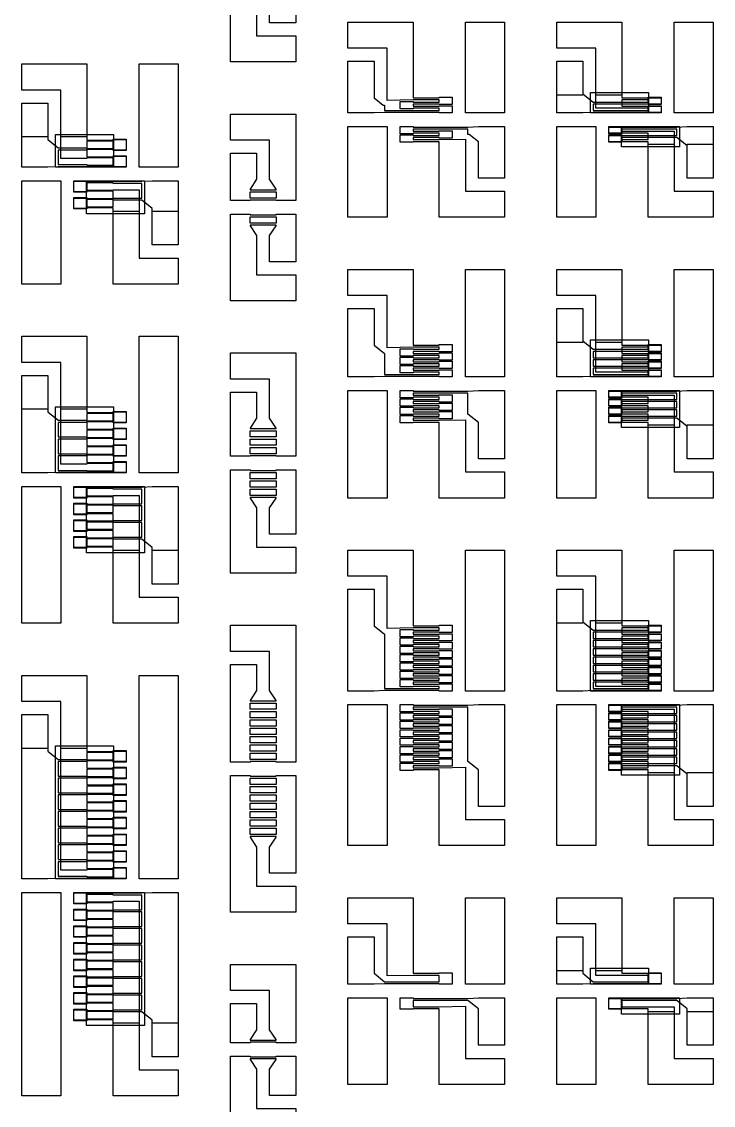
# Model space of a CAD drawing. Extents: x 34075 to 44925, y 3480 to 14722.
# Drawn here: x 42275 to 44925, y 7556 to 11710 of the extents above; entities that cross this region are included whole.
import ezdxf

# ---------------------------------------------------------------- set-up
doc = ezdxf.new("R2010")
doc.units = 0
for name, color, linetype in [('L1D0', 1, 'CONTINUOUS'), ('L2D0', 2, 'CONTINUOUS'), ('L3D0', 3, 'CONTINUOUS')]:
    doc.layers.add(name, color=color, linetype=linetype)

msp = doc.modelspace()

# ---------------------------------------------------------------- linework, layer by layer
at = {"layer": 'L1D0'}
for points in [[(43975, 11360), (43975, 11708), (44125, 11708), (44125, 11360)], [(44677, 11362), (44677, 11376), (44675, 11378), (44475, 11378), (44475, 11608), (44325, 11608), (44325, 11708), (44575, 11708), (44575, 11418), (44725, 11418), (44725, 11394), (44677, 11394), (44677, 11408), (44675, 11410), (44575, 11410), (44575, 11386), (44725, 11386), (44725, 11362)], [(44775, 11360), (44775, 11708), (44925, 11708), (44925, 11360)], [(44325, 11428), (44325, 11558), (44425, 11558), (44425, 11428)], [(42627, 11154), (42627, 11184), (42625, 11186), (42625, 11188), (42525, 11188), (42525, 11186), (42425, 11186), (42425, 11448), (42275, 11448), (42275, 11548), (42525, 11548), (42525, 11256), (42625, 11256), (42625, 11258), (42675, 11258), (42675, 11218), (42627, 11218), (42627, 11248), (42625, 11250), (42625, 11252), (42525, 11252), (42525, 11192), (42625, 11192), (42625, 11194), (42675, 11194), (42675, 11154)], [(42725, 11152), (42725, 11548), (42875, 11548), (42875, 11152)], [(42275, 11268), (42275, 11398), (42375, 11398), (42375, 11268)], [(43525, 10960), (43525, 11308), (43675, 11308), (43675, 10960)], [(44325, 10960), (44325, 11308), (44475, 11308), (44475, 10960)], [(44675, 10960), (44675, 11250), (44525, 11250), (44525, 11274), (44573, 11274), (44573, 11260), (44575, 11258), (44675, 11258), (44675, 11282), (44525, 11282), (44525, 11306), (44573, 11306), (44573, 11292), (44575, 11290), (44775, 11290), (44775, 11060), (44925, 11060), (44925, 10960)], [(44825, 11110), (44825, 11240), (44925, 11240), (44925, 11110)], [(42275, 10704), (42275, 11100), (42425, 11100), (42425, 10704)], [(42625, 10704), (42625, 10996), (42525, 10996), (42525, 10994), (42475, 10994), (42475, 11034), (42523, 11034), (42523, 11004), (42525, 11002), (42525, 11000), (42625, 11000), (42625, 11060), (42525, 11060), (42525, 11058), (42475, 11058), (42475, 11098), (42523, 11098), (42523, 11068), (42525, 11066), (42525, 11064), (42625, 11064), (42625, 11066), (42725, 11066), (42725, 10804), (42875, 10804), (42875, 10704)], [(42775, 10854), (42775, 10984), (42875, 10984), (42875, 10854)], [(43975, 10348), (43975, 10760), (44125, 10760), (44125, 10348)], [(44677, 10350), (44677, 10364), (44675, 10366), (44475, 10366), (44475, 10660), (44325, 10660), (44325, 10760), (44575, 10760), (44575, 10470), (44725, 10470), (44725, 10446), (44677, 10446), (44677, 10460), (44675, 10462), (44575, 10462), (44575, 10438), (44725, 10438), (44725, 10414), (44677, 10414), (44677, 10428), (44675, 10430), (44575, 10430), (44575, 10406), (44725, 10406), (44725, 10382), (44677, 10382), (44677, 10396), (44675, 10398), (44575, 10398), (44575, 10374), (44725, 10374), (44725, 10350)], [(44775, 10348), (44775, 10760), (44925, 10760), (44925, 10348)], [(44325, 10480), (44325, 10610), (44425, 10610), (44425, 10480)], [(42627, 9982), (42627, 10012), (42625, 10014), (42625, 10016), (42525, 10016), (42525, 10014), (42425, 10014), (42425, 10404), (42275, 10404), (42275, 10504), (42525, 10504), (42525, 10212), (42625, 10212), (42625, 10214), (42675, 10214), (42675, 10174), (42627, 10174), (42627, 10204), (42625, 10206), (42625, 10208), (42525, 10208), (42525, 10148), (42625, 10148), (42625, 10150), (42675, 10150), (42675, 10110), (42627, 10110), (42627, 10140), (42625, 10142), (42625, 10144), (42525, 10144), (42525, 10084), (42625, 10084), (42625, 10086), (42675, 10086), (42675, 10046), (42627, 10046), (42627, 10076), (42625, 10078), (42625, 10080), (42525, 10080), (42525, 10020), (42625, 10020), (42625, 10022), (42675, 10022), (42675, 9982)], [(42725, 9980), (42725, 10504), (42875, 10504), (42875, 9980)], [(42275, 10224), (42275, 10354), (42375, 10354), (42375, 10224)], [(43525, 9884), (43525, 10296), (43675, 10296), (43675, 9884)], [(44325, 9884), (44325, 10296), (44475, 10296), (44475, 9884)], [(44675, 9884), (44675, 10174), (44525, 10174), (44525, 10198), (44573, 10198), (44573, 10184), (44575, 10182), (44675, 10182), (44675, 10206), (44525, 10206), (44525, 10230), (44573, 10230), (44573, 10216), (44575, 10214), (44675, 10214), (44675, 10238), (44525, 10238), (44525, 10262), (44573, 10262), (44573, 10248), (44575, 10246), (44675, 10246), (44675, 10270), (44525, 10270), (44525, 10294), (44573, 10294), (44573, 10280), (44575, 10278), (44775, 10278), (44775, 9984), (44925, 9984), (44925, 9884)], [(44825, 10034), (44825, 10164), (44925, 10164), (44925, 10034)], [(42275, 9404), (42275, 9928), (42425, 9928), (42425, 9404)], [(42625, 9404), (42625, 9696), (42525, 9696), (42525, 9694), (42475, 9694), (42475, 9734), (42523, 9734), (42523, 9704), (42525, 9702), (42525, 9700), (42625, 9700), (42625, 9760), (42525, 9760), (42525, 9758), (42475, 9758), (42475, 9798), (42523, 9798), (42523, 9768), (42525, 9766), (42525, 9764), (42625, 9764), (42625, 9824), (42525, 9824), (42525, 9822), (42475, 9822), (42475, 9862), (42523, 9862), (42523, 9832), (42525, 9830), (42525, 9828), (42625, 9828), (42625, 9888), (42525, 9888), (42525, 9886), (42475, 9886), (42475, 9926), (42523, 9926), (42523, 9896), (42525, 9894), (42525, 9892), (42625, 9892), (42625, 9894), (42725, 9894), (42725, 9504), (42875, 9504), (42875, 9404)], [(42775, 9554), (42775, 9684), (42875, 9684), (42875, 9554)], [(43975, 9144), (43975, 9684), (44125, 9684), (44125, 9144)], [(44677, 9146), (44677, 9160), (44675, 9162), (44475, 9162), (44475, 9584), (44325, 9584), (44325, 9684), (44575, 9684), (44575, 9394), (44725, 9394), (44725, 9370), (44677, 9370), (44677, 9384), (44675, 9386), (44575, 9386), (44575, 9362), (44725, 9362), (44725, 9338), (44677, 9338), (44677, 9352), (44675, 9354), (44575, 9354), (44575, 9330), (44725, 9330), (44725, 9306), (44677, 9306), (44677, 9320), (44675, 9322), (44575, 9322), (44575, 9298), (44725, 9298), (44725, 9274), (44677, 9274), (44677, 9288), (44675, 9290), (44575, 9290), (44575, 9266), (44725, 9266), (44725, 9242), (44677, 9242), (44677, 9256), (44675, 9258), (44575, 9258), (44575, 9234), (44725, 9234), (44725, 9210), (44677, 9210), (44677, 9224), (44675, 9226), (44575, 9226), (44575, 9202), (44725, 9202), (44725, 9178), (44677, 9178), (44677, 9192), (44675, 9194), (44575, 9194), (44575, 9170), (44725, 9170), (44725, 9146)], [(44775, 9144), (44775, 9684), (44925, 9684), (44925, 9144)], [(44325, 9404), (44325, 9534), (44425, 9534), (44425, 9404)], [(42627, 8426), (42627, 8456), (42625, 8458), (42625, 8460), (42525, 8460), (42525, 8458), (42425, 8458), (42425, 9104), (42275, 9104), (42275, 9204), (42525, 9204), (42525, 8912), (42625, 8912), (42625, 8914), (42675, 8914), (42675, 8874), (42627, 8874), (42627, 8904), (42625, 8906), (42625, 8908), (42525, 8908), (42525, 8848), (42625, 8848), (42625, 8850), (42675, 8850), (42675, 8810), (42627, 8810), (42627, 8840), (42625, 8842), (42625, 8844), (42525, 8844), (42525, 8784), (42625, 8784), (42625, 8786), (42675, 8786), (42675, 8746), (42627, 8746), (42627, 8776), (42625, 8778), (42625, 8780), (42525, 8780), (42525, 8720), (42625, 8720), (42625, 8722), (42675, 8722), (42675, 8682), (42627, 8682), (42627, 8712), (42625, 8714), (42625, 8716), (42525, 8716), (42525, 8656), (42625, 8656), (42625, 8658), (42675, 8658), (42675, 8618), (42627, 8618), (42627, 8648), (42625, 8650), (42625, 8652), (42525, 8652), (42525, 8592), (42625, 8592), (42625, 8594), (42675, 8594), (42675, 8554), (42627, 8554), (42627, 8584), (42625, 8586), (42625, 8588), (42525, 8588), (42525, 8528), (42625, 8528), (42625, 8530), (42675, 8530), (42675, 8490), (42627, 8490), (42627, 8520), (42625, 8522), (42625, 8524), (42525, 8524), (42525, 8464), (42625, 8464), (42625, 8466), (42675, 8466), (42675, 8426)], [(42725, 8424), (42725, 9204), (42875, 9204), (42875, 8424)], [(43525, 8552), (43525, 9092), (43675, 9092), (43675, 8552)], [(44325, 8552), (44325, 9092), (44475, 9092), (44475, 8552)], [(44675, 8552), (44675, 8842), (44525, 8842), (44525, 8866), (44573, 8866), (44573, 8852), (44575, 8850), (44675, 8850), (44675, 8874), (44525, 8874), (44525, 8898), (44573, 8898), (44573, 8884), (44575, 8882), (44675, 8882), (44675, 8906), (44525, 8906), (44525, 8930), (44573, 8930), (44573, 8916), (44575, 8914), (44675, 8914), (44675, 8938), (44525, 8938), (44525, 8962), (44573, 8962), (44573, 8948), (44575, 8946), (44675, 8946), (44675, 8970), (44525, 8970), (44525, 8994), (44573, 8994), (44573, 8980), (44575, 8978), (44675, 8978), (44675, 9002), (44525, 9002), (44525, 9026), (44573, 9026), (44573, 9012), (44575, 9010), (44675, 9010), (44675, 9034), (44525, 9034), (44525, 9058), (44573, 9058), (44573, 9044), (44575, 9042), (44675, 9042), (44675, 9066), (44525, 9066), (44525, 9090), (44573, 9090), (44573, 9076), (44575, 9074), (44775, 9074), (44775, 8652), (44925, 8652), (44925, 8552)], [(42275, 8924), (42275, 9054), (42375, 9054), (42375, 8924)], [(44825, 8702), (44825, 8832), (44925, 8832), (44925, 8702)], [(42275, 7592), (42275, 8372), (42425, 8372), (42425, 7592)], [(42625, 7592), (42625, 7884), (42525, 7884), (42525, 7882), (42475, 7882), (42475, 7922), (42523, 7922), (42523, 7892), (42525, 7890), (42525, 7888), (42625, 7888), (42625, 7948), (42525, 7948), (42525, 7946), (42475, 7946), (42475, 7986), (42523, 7986), (42523, 7956), (42525, 7954), (42525, 7952), (42625, 7952), (42625, 8012), (42525, 8012), (42525, 8010), (42475, 8010), (42475, 8050), (42523, 8050), (42523, 8020), (42525, 8018), (42525, 8016), (42625, 8016), (42625, 8076), (42525, 8076), (42525, 8074), (42475, 8074), (42475, 8114), (42523, 8114), (42523, 8084), (42525, 8082), (42525, 8080), (42625, 8080), (42625, 8140), (42525, 8140), (42525, 8138), (42475, 8138), (42475, 8178), (42523, 8178), (42523, 8148), (42525, 8146), (42525, 8144), (42625, 8144), (42625, 8204), (42525, 8204), (42525, 8202), (42475, 8202), (42475, 8242), (42523, 8242), (42523, 8212), (42525, 8210), (42525, 8208), (42625, 8208), (42625, 8268), (42525, 8268), (42525, 8266), (42475, 8266), (42475, 8306), (42523, 8306), (42523, 8276), (42525, 8274), (42525, 8272), (42625, 8272), (42625, 8332), (42525, 8332), (42525, 8330), (42475, 8330), (42475, 8370), (42523, 8370), (42523, 8340), (42525, 8338), (42525, 8336), (42625, 8336), (42625, 8338), (42725, 8338), (42725, 7692), (42875, 7692), (42875, 7592)], [(43975, 8020), (43975, 8352), (44125, 8352), (44125, 8020)], [(44677, 8022), (44677, 8052), (44675, 8054), (44475, 8054), (44475, 8252), (44325, 8252), (44325, 8352), (44575, 8352), (44575, 8062), (44725, 8062), (44725, 8022)], [(44775, 8020), (44775, 8352), (44925, 8352), (44925, 8020)], [(44325, 8072), (44325, 8202), (44425, 8202), (44425, 8072)], [(43525, 7636), (43525, 7968), (43675, 7968), (43675, 7636)], [(44325, 7636), (44325, 7968), (44475, 7968), (44475, 7636)], [(44675, 7636), (44675, 7926), (44525, 7926), (44525, 7966), (44573, 7966), (44573, 7936), (44575, 7934), (44775, 7934), (44775, 7736), (44925, 7736), (44925, 7636)], [(44825, 7786), (44825, 7916), (44925, 7916), (44925, 7786)], [(42775, 7742), (42775, 7872), (42875, 7872), (42875, 7742)]]:
    msp.add_lwpolyline(points, close=True, dxfattribs=at)
at = {"layer": 'L2D0'}
for points in [[(44455, 11360), (44455, 11438), (44677, 11438), (44677, 11360)], [(44573, 11230), (44573, 11308), (44795, 11308), (44795, 11230)], [(42405, 11152), (42405, 11278), (42627, 11278), (42627, 11152)], [(42523, 10974), (42523, 11100), (42745, 11100), (42745, 10974)], [(44455, 10348), (44455, 10490), (44677, 10490), (44677, 10348)], [(44573, 10154), (44573, 10296), (44795, 10296), (44795, 10154)], [(42405, 9980), (42405, 10234), (42627, 10234), (42627, 9980)], [(42523, 9674), (42523, 9928), (42745, 9928), (42745, 9674)], [(44455, 9144), (44455, 9414), (44677, 9414), (44677, 9144)], [(44573, 8822), (44573, 9092), (44795, 9092), (44795, 8822)], [(42405, 8424), (42405, 8934), (42627, 8934), (42627, 8424)], [(42523, 7862), (42523, 8372), (42745, 8372), (42745, 7862)], [(44455, 8020), (44455, 8082), (44677, 8082), (44677, 8020)], [(44573, 7906), (44573, 7968), (44795, 7968), (44795, 7906)]]:
    msp.add_lwpolyline(points, close=True, dxfattribs=at)
at = {"layer": 'L3D0'}
for points in [[(43075, 11556), (43075, 11856), (43150, 11856), (43150, 11854), (43250, 11854), (43250, 11856), (43325, 11856), (43325, 11706), (43225, 11706), (43225, 11806), (43250, 11844), (43250, 11846), (43150, 11846), (43150, 11844), (43175, 11806), (43175, 11656), (43325, 11656), (43325, 11556)], [(43525, 11360), (43525, 11558), (43625, 11558), (43625, 11418), (43660, 11390), (43665, 11390), (43665, 11370), (43875, 11370), (43875, 11378), (43775, 11378), (43775, 11376), (43725, 11376), (43725, 11404), (43775, 11404), (43775, 11402), (43875, 11402), (43875, 11410), (43775, 11410), (43675, 11408), (43675, 11608), (43525, 11608), (43525, 11708), (43775, 11708), (43775, 11418), (43875, 11418), (43875, 11420), (43925, 11420), (43925, 11392), (43875, 11392), (43875, 11394), (43775, 11394), (43775, 11386), (43875, 11386), (43875, 11388), (43925, 11388), (43925, 11360), (43875, 11360), (43875, 11362), (43665, 11362), (43625, 11360)], [(43975, 11360), (43975, 11708), (44125, 11708), (44125, 11360)], [(44475, 11428), (44475, 11608), (44325, 11608), (44325, 11708), (44575, 11708), (44575, 11428)], [(44775, 11360), (44775, 11708), (44925, 11708), (44925, 11360)], [(44325, 11360), (44325, 11558), (44425, 11558), (44425, 11434), (44465, 11402), (44675, 11402), (44675, 11420), (44725, 11420), (44725, 11392), (44675, 11392), (44675, 11394), (44465, 11394), (44465, 11370), (44675, 11370), (44675, 11388), (44725, 11388), (44725, 11360), (44675, 11360), (44675, 11362), (44465, 11362), (44425, 11360)], [(42425, 11268), (42425, 11448), (42275, 11448), (42275, 11548), (42525, 11548), (42525, 11268)], [(42725, 11152), (42725, 11548), (42875, 11548), (42875, 11152)], [(42275, 11152), (42275, 11398), (42375, 11398), (42375, 11258), (42415, 11226), (42525, 11226), (42525, 11224), (42625, 11224), (42625, 11260), (42675, 11260), (42675, 11216), (42625, 11216), (42625, 11220), (42525, 11220), (42525, 11218), (42415, 11218), (42415, 11162), (42525, 11162), (42525, 11160), (42625, 11160), (42625, 11196), (42675, 11196), (42675, 11152), (42625, 11152), (42625, 11156), (42525, 11156), (42525, 11154), (42415, 11154), (42375, 11152)], [(43075, 11024), (43075, 11206), (43175, 11206), (43175, 11106), (43150, 11068), (43150, 11066), (43250, 11066), (43250, 11068), (43225, 11106), (43225, 11256), (43075, 11256), (43075, 11356), (43325, 11356), (43325, 11024), (43250, 11024), (43250, 11026), (43150, 11026), (43150, 11024)], [(43525, 10960), (43525, 11308), (43675, 11308), (43675, 10960)], [(43875, 10960), (43875, 11250), (43775, 11250), (43775, 11248), (43725, 11248), (43725, 11276), (43775, 11276), (43775, 11274), (43875, 11274), (43875, 11282), (43775, 11282), (43775, 11280), (43725, 11280), (43725, 11308), (43775, 11308), (43775, 11306), (43985, 11306), (44025, 11308), (44125, 11308), (44125, 11110), (44025, 11110), (44025, 11250), (43990, 11278), (43985, 11278), (43985, 11298), (43775, 11298), (43775, 11290), (43875, 11290), (43875, 11292), (43925, 11292), (43925, 11264), (43875, 11264), (43875, 11266), (43775, 11266), (43775, 11258), (43875, 11258), (43975, 11260), (43975, 11060), (44125, 11060), (44125, 10960)], [(44325, 10960), (44325, 11308), (44475, 11308), (44475, 10960)], [(44825, 11110), (44825, 11234), (44785, 11266), (44575, 11266), (44575, 11248), (44525, 11248), (44525, 11276), (44575, 11276), (44575, 11274), (44785, 11274), (44785, 11298), (44575, 11298), (44575, 11280), (44525, 11280), (44525, 11308), (44575, 11308), (44575, 11306), (44785, 11306), (44825, 11308), (44925, 11308), (44925, 11110)], [(44675, 10960), (44675, 11240), (44775, 11240), (44775, 11060), (44925, 11060), (44925, 10960)], [(42275, 10704), (42275, 11100), (42425, 11100), (42425, 10704)], [(42775, 10854), (42775, 10994), (42735, 11026), (42625, 11026), (42625, 11028), (42525, 11028), (42525, 10992), (42475, 10992), (42475, 11036), (42525, 11036), (42525, 11032), (42625, 11032), (42625, 11034), (42735, 11034), (42735, 11090), (42625, 11090), (42625, 11092), (42525, 11092), (42525, 11056), (42475, 11056), (42475, 11100), (42525, 11100), (42525, 11096), (42625, 11096), (42625, 11098), (42735, 11098), (42775, 11100), (42875, 11100), (42875, 10854)], [(43150, 11034), (43150, 11058), (43250, 11058), (43250, 11034)], [(42625, 10704), (42625, 10984), (42725, 10984), (42725, 10804), (42875, 10804), (42875, 10704)], [(43075, 10640), (43075, 10972), (43150, 10972), (43150, 10970), (43250, 10970), (43250, 10972), (43325, 10972), (43325, 10790), (43225, 10790), (43225, 10890), (43250, 10928), (43250, 10930), (43150, 10930), (43150, 10928), (43175, 10890), (43175, 10740), (43325, 10740), (43325, 10640)], [(43150, 10938), (43150, 10962), (43250, 10962), (43250, 10938)], [(43525, 10348), (43525, 10610), (43625, 10610), (43625, 10470), (43665, 10438), (43665, 10358), (43875, 10358), (43875, 10366), (43775, 10366), (43775, 10364), (43725, 10364), (43725, 10392), (43775, 10392), (43775, 10390), (43875, 10390), (43875, 10398), (43775, 10398), (43775, 10396), (43725, 10396), (43725, 10424), (43775, 10424), (43775, 10422), (43875, 10422), (43875, 10430), (43775, 10430), (43775, 10428), (43725, 10428), (43725, 10456), (43775, 10456), (43775, 10454), (43875, 10454), (43875, 10462), (43775, 10462), (43675, 10460), (43675, 10660), (43525, 10660), (43525, 10760), (43775, 10760), (43775, 10470), (43875, 10470), (43875, 10472), (43925, 10472), (43925, 10444), (43875, 10444), (43875, 10446), (43775, 10446), (43775, 10438), (43875, 10438), (43875, 10440), (43925, 10440), (43925, 10412), (43875, 10412), (43875, 10414), (43775, 10414), (43775, 10406), (43875, 10406), (43875, 10408), (43925, 10408), (43925, 10380), (43875, 10380), (43875, 10382), (43775, 10382), (43775, 10374), (43875, 10374), (43875, 10376), (43925, 10376), (43925, 10348), (43875, 10348), (43875, 10350), (43665, 10350), (43625, 10348)], [(43975, 10348), (43975, 10760), (44125, 10760), (44125, 10348)], [(44475, 10480), (44475, 10660), (44325, 10660), (44325, 10760), (44575, 10760), (44575, 10480)], [(44775, 10348), (44775, 10760), (44925, 10760), (44925, 10348)], [(44325, 10348), (44325, 10610), (44425, 10610), (44425, 10486), (44465, 10454), (44675, 10454), (44675, 10472), (44725, 10472), (44725, 10444), (44675, 10444), (44675, 10446), (44465, 10446), (44465, 10422), (44675, 10422), (44675, 10440), (44725, 10440), (44725, 10412), (44675, 10412), (44675, 10414), (44465, 10414), (44465, 10390), (44675, 10390), (44675, 10408), (44725, 10408), (44725, 10380), (44675, 10380), (44675, 10382), (44465, 10382), (44465, 10358), (44675, 10358), (44675, 10376), (44725, 10376), (44725, 10348), (44675, 10348), (44675, 10350), (44465, 10350), (44425, 10348)], [(42425, 10224), (42425, 10404), (42275, 10404), (42275, 10504), (42525, 10504), (42525, 10224)], [(42725, 9980), (42725, 10504), (42875, 10504), (42875, 9980)], [(43075, 10044), (43075, 10290), (43175, 10290), (43175, 10190), (43150, 10152), (43150, 10150), (43250, 10150), (43250, 10152), (43225, 10190), (43225, 10340), (43075, 10340), (43075, 10440), (43325, 10440), (43325, 10044), (43250, 10044), (43250, 10046), (43150, 10046), (43150, 10044)], [(42275, 9980), (42275, 10354), (42375, 10354), (42375, 10214), (42415, 10182), (42525, 10182), (42525, 10180), (42625, 10180), (42625, 10216), (42675, 10216), (42675, 10172), (42625, 10172), (42625, 10176), (42525, 10176), (42525, 10174), (42415, 10174), (42415, 10118), (42525, 10118), (42525, 10116), (42625, 10116), (42625, 10152), (42675, 10152), (42675, 10108), (42625, 10108), (42625, 10112), (42525, 10112), (42525, 10110), (42415, 10110), (42415, 10054), (42525, 10054), (42525, 10052), (42625, 10052), (42625, 10088), (42675, 10088), (42675, 10044), (42625, 10044), (42625, 10048), (42525, 10048), (42525, 10046), (42415, 10046), (42415, 9990), (42525, 9990), (42525, 9988), (42625, 9988), (42625, 10024), (42675, 10024), (42675, 9980), (42625, 9980), (42625, 9984), (42525, 9984), (42525, 9982), (42415, 9982), (42375, 9980)], [(43525, 9884), (43525, 10296), (43675, 10296), (43675, 9884)], [(43875, 9884), (43875, 10174), (43775, 10174), (43775, 10172), (43725, 10172), (43725, 10200), (43775, 10200), (43775, 10198), (43875, 10198), (43875, 10206), (43775, 10206), (43775, 10204), (43725, 10204), (43725, 10232), (43775, 10232), (43775, 10230), (43875, 10230), (43875, 10238), (43775, 10238), (43775, 10236), (43725, 10236), (43725, 10264), (43775, 10264), (43775, 10262), (43875, 10262), (43875, 10270), (43775, 10270), (43775, 10268), (43725, 10268), (43725, 10296), (43775, 10296), (43775, 10294), (43985, 10294), (44025, 10296), (44125, 10296), (44125, 10034), (44025, 10034), (44025, 10174), (43985, 10206), (43985, 10286), (43775, 10286), (43775, 10278), (43875, 10278), (43875, 10280), (43925, 10280), (43925, 10252), (43875, 10252), (43875, 10254), (43775, 10254), (43775, 10246), (43875, 10246), (43875, 10248), (43925, 10248), (43925, 10220), (43875, 10220), (43875, 10222), (43775, 10222), (43775, 10214), (43875, 10214), (43875, 10216), (43925, 10216), (43925, 10188), (43875, 10188), (43875, 10190), (43775, 10190), (43775, 10182), (43875, 10182), (43975, 10184), (43975, 9984), (44125, 9984), (44125, 9884)], [(44325, 9884), (44325, 10296), (44475, 10296), (44475, 9884)], [(44825, 10034), (44825, 10158), (44785, 10190), (44575, 10190), (44575, 10172), (44525, 10172), (44525, 10200), (44575, 10200), (44575, 10198), (44785, 10198), (44785, 10222), (44575, 10222), (44575, 10204), (44525, 10204), (44525, 10232), (44575, 10232), (44575, 10230), (44785, 10230), (44785, 10254), (44575, 10254), (44575, 10236), (44525, 10236), (44525, 10264), (44575, 10264), (44575, 10262), (44785, 10262), (44785, 10286), (44575, 10286), (44575, 10268), (44525, 10268), (44525, 10296), (44575, 10296), (44575, 10294), (44785, 10294), (44825, 10296), (44925, 10296), (44925, 10034)], [(43150, 10118), (43150, 10142), (43250, 10142), (43250, 10118)], [(44675, 9884), (44675, 10164), (44775, 10164), (44775, 9984), (44925, 9984), (44925, 9884)], [(43150, 10086), (43150, 10110), (43250, 10110), (43250, 10086)], [(43150, 10054), (43150, 10078), (43250, 10078), (43250, 10054)], [(43075, 9596), (43075, 9992), (43150, 9992), (43150, 9990), (43250, 9990), (43250, 9992), (43325, 9992), (43325, 9746), (43225, 9746), (43225, 9846), (43250, 9884), (43250, 9886), (43150, 9886), (43150, 9884), (43175, 9846), (43175, 9696), (43325, 9696), (43325, 9596)], [(43150, 9958), (43150, 9982), (43250, 9982), (43250, 9958)], [(43150, 9926), (43150, 9950), (43250, 9950), (43250, 9926)], [(42275, 9404), (42275, 9928), (42425, 9928), (42425, 9404)], [(42775, 9554), (42775, 9694), (42735, 9726), (42625, 9726), (42625, 9728), (42525, 9728), (42525, 9692), (42475, 9692), (42475, 9736), (42525, 9736), (42525, 9732), (42625, 9732), (42625, 9734), (42735, 9734), (42735, 9790), (42625, 9790), (42625, 9792), (42525, 9792), (42525, 9756), (42475, 9756), (42475, 9800), (42525, 9800), (42525, 9796), (42625, 9796), (42625, 9798), (42735, 9798), (42735, 9854), (42625, 9854), (42625, 9856), (42525, 9856), (42525, 9820), (42475, 9820), (42475, 9864), (42525, 9864), (42525, 9860), (42625, 9860), (42625, 9862), (42735, 9862), (42735, 9918), (42625, 9918), (42625, 9920), (42525, 9920), (42525, 9884), (42475, 9884), (42475, 9928), (42525, 9928), (42525, 9924), (42625, 9924), (42625, 9926), (42735, 9926), (42775, 9928), (42875, 9928), (42875, 9554)], [(43150, 9894), (43150, 9918), (43250, 9918), (43250, 9894)], [(42625, 9404), (42625, 9684), (42725, 9684), (42725, 9504), (42875, 9504), (42875, 9404)], [(43525, 9144), (43525, 9534), (43625, 9534), (43625, 9394), (43665, 9362), (43665, 9154), (43875, 9154), (43875, 9162), (43775, 9162), (43775, 9160), (43725, 9160), (43725, 9188), (43775, 9188), (43775, 9186), (43875, 9186), (43875, 9194), (43775, 9194), (43775, 9192), (43725, 9192), (43725, 9220), (43775, 9220), (43775, 9218), (43875, 9218), (43875, 9226), (43775, 9226), (43775, 9224), (43725, 9224), (43725, 9252), (43775, 9252), (43775, 9250), (43875, 9250), (43875, 9258), (43775, 9258), (43775, 9256), (43725, 9256), (43725, 9284), (43775, 9284), (43775, 9282), (43875, 9282), (43875, 9290), (43775, 9290), (43775, 9288), (43725, 9288), (43725, 9316), (43775, 9316), (43775, 9314), (43875, 9314), (43875, 9322), (43775, 9322), (43775, 9320), (43725, 9320), (43725, 9348), (43775, 9348), (43775, 9346), (43875, 9346), (43875, 9354), (43775, 9354), (43775, 9352), (43725, 9352), (43725, 9380), (43775, 9380), (43775, 9378), (43875, 9378), (43875, 9386), (43775, 9386), (43675, 9384), (43675, 9584), (43525, 9584), (43525, 9684), (43775, 9684), (43775, 9394), (43875, 9394), (43875, 9396), (43925, 9396), (43925, 9368), (43875, 9368), (43875, 9370), (43775, 9370), (43775, 9362), (43875, 9362), (43875, 9364), (43925, 9364), (43925, 9336), (43875, 9336), (43875, 9338), (43775, 9338), (43775, 9330), (43875, 9330), (43875, 9332), (43925, 9332), (43925, 9304), (43875, 9304), (43875, 9306), (43775, 9306), (43775, 9298), (43875, 9298), (43875, 9300), (43925, 9300), (43925, 9272), (43875, 9272), (43875, 9274), (43775, 9274), (43775, 9266), (43875, 9266), (43875, 9268), (43925, 9268), (43925, 9240), (43875, 9240), (43875, 9242), (43775, 9242), (43775, 9234), (43875, 9234), (43875, 9236), (43925, 9236), (43925, 9208), (43875, 9208), (43875, 9210), (43775, 9210), (43775, 9202), (43875, 9202), (43875, 9204), (43925, 9204), (43925, 9176), (43875, 9176), (43875, 9178), (43775, 9178), (43775, 9170), (43875, 9170), (43875, 9172), (43925, 9172), (43925, 9144), (43875, 9144), (43875, 9146), (43665, 9146), (43625, 9144)], [(43975, 9144), (43975, 9684), (44125, 9684), (44125, 9144)], [(44475, 9404), (44475, 9584), (44325, 9584), (44325, 9684), (44575, 9684), (44575, 9404)], [(44775, 9144), (44775, 9684), (44925, 9684), (44925, 9144)], [(44325, 9144), (44325, 9534), (44425, 9534), (44425, 9410), (44465, 9378), (44675, 9378), (44675, 9396), (44725, 9396), (44725, 9368), (44675, 9368), (44675, 9370), (44465, 9370), (44465, 9346), (44675, 9346), (44675, 9364), (44725, 9364), (44725, 9336), (44675, 9336), (44675, 9338), (44465, 9338), (44465, 9314), (44675, 9314), (44675, 9332), (44725, 9332), (44725, 9304), (44675, 9304), (44675, 9306), (44465, 9306), (44465, 9282), (44675, 9282), (44675, 9300), (44725, 9300), (44725, 9272), (44675, 9272), (44675, 9274), (44465, 9274), (44465, 9250), (44675, 9250), (44675, 9268), (44725, 9268), (44725, 9240), (44675, 9240), (44675, 9242), (44465, 9242), (44465, 9218), (44675, 9218), (44675, 9236), (44725, 9236), (44725, 9208), (44675, 9208), (44675, 9210), (44465, 9210), (44465, 9186), (44675, 9186), (44675, 9204), (44725, 9204), (44725, 9176), (44675, 9176), (44675, 9178), (44465, 9178), (44465, 9154), (44675, 9154), (44675, 9172), (44725, 9172), (44725, 9144), (44675, 9144), (44675, 9146), (44465, 9146), (44425, 9144)], [(43075, 8872), (43075, 9246), (43175, 9246), (43175, 9146), (43150, 9108), (43150, 9106), (43250, 9106), (43250, 9108), (43225, 9146), (43225, 9296), (43075, 9296), (43075, 9396), (43325, 9396), (43325, 8872), (43250, 8872), (43250, 8874), (43150, 8874), (43150, 8872)], [(42425, 8924), (42425, 9104), (42275, 9104), (42275, 9204), (42525, 9204), (42525, 8924)], [(42725, 8424), (42725, 9204), (42875, 9204), (42875, 8424)], [(43150, 9074), (43150, 9098), (43250, 9098), (43250, 9074)], [(43150, 9042), (43150, 9066), (43250, 9066), (43250, 9042)], [(43525, 8552), (43525, 9092), (43675, 9092), (43675, 8552)], [(43875, 8552), (43875, 8842), (43775, 8842), (43775, 8840), (43725, 8840), (43725, 8868), (43775, 8868), (43775, 8866), (43875, 8866), (43875, 8874), (43775, 8874), (43775, 8872), (43725, 8872), (43725, 8900), (43775, 8900), (43775, 8898), (43875, 8898), (43875, 8906), (43775, 8906), (43775, 8904), (43725, 8904), (43725, 8932), (43775, 8932), (43775, 8930), (43875, 8930), (43875, 8938), (43775, 8938), (43775, 8936), (43725, 8936), (43725, 8964), (43775, 8964), (43775, 8962), (43875, 8962), (43875, 8970), (43775, 8970), (43775, 8968), (43725, 8968), (43725, 8996), (43775, 8996), (43775, 8994), (43875, 8994), (43875, 9002), (43775, 9002), (43775, 9000), (43725, 9000), (43725, 9028), (43775, 9028), (43775, 9026), (43875, 9026), (43875, 9034), (43775, 9034), (43775, 9032), (43725, 9032), (43725, 9060), (43775, 9060), (43775, 9058), (43875, 9058), (43875, 9066), (43775, 9066), (43775, 9064), (43725, 9064), (43725, 9092), (43775, 9092), (43775, 9090), (43985, 9090), (44025, 9092), (44125, 9092), (44125, 8702), (44025, 8702), (44025, 8842), (43985, 8874), (43985, 9082), (43775, 9082), (43775, 9074), (43875, 9074), (43875, 9076), (43925, 9076), (43925, 9048), (43875, 9048), (43875, 9050), (43775, 9050), (43775, 9042), (43875, 9042), (43875, 9044), (43925, 9044), (43925, 9016), (43875, 9016), (43875, 9018), (43775, 9018), (43775, 9010), (43875, 9010), (43875, 9012), (43925, 9012), (43925, 8984), (43875, 8984), (43875, 8986), (43775, 8986), (43775, 8978), (43875, 8978), (43875, 8980), (43925, 8980), (43925, 8952), (43875, 8952), (43875, 8954), (43775, 8954), (43775, 8946), (43875, 8946), (43875, 8948), (43925, 8948), (43925, 8920), (43875, 8920), (43875, 8922), (43775, 8922), (43775, 8914), (43875, 8914), (43875, 8916), (43925, 8916), (43925, 8888), (43875, 8888), (43875, 8890), (43775, 8890), (43775, 8882), (43875, 8882), (43875, 8884), (43925, 8884), (43925, 8856), (43875, 8856), (43875, 8858), (43775, 8858), (43775, 8850), (43875, 8850), (43975, 8852), (43975, 8652), (44125, 8652), (44125, 8552)], [(44325, 8552), (44325, 9092), (44475, 9092), (44475, 8552)], [(44825, 8702), (44825, 8826), (44785, 8858), (44575, 8858), (44575, 8840), (44525, 8840), (44525, 8868), (44575, 8868), (44575, 8866), (44785, 8866), (44785, 8890), (44575, 8890), (44575, 8872), (44525, 8872), (44525, 8900), (44575, 8900), (44575, 8898), (44785, 8898), (44785, 8922), (44575, 8922), (44575, 8904), (44525, 8904), (44525, 8932), (44575, 8932), (44575, 8930), (44785, 8930), (44785, 8954), (44575, 8954), (44575, 8936), (44525, 8936), (44525, 8964), (44575, 8964), (44575, 8962), (44785, 8962), (44785, 8986), (44575, 8986), (44575, 8968), (44525, 8968), (44525, 8996), (44575, 8996), (44575, 8994), (44785, 8994), (44785, 9018), (44575, 9018), (44575, 9000), (44525, 9000), (44525, 9028), (44575, 9028), (44575, 9026), (44785, 9026), (44785, 9050), (44575, 9050), (44575, 9032), (44525, 9032), (44525, 9060), (44575, 9060), (44575, 9058), (44785, 9058), (44785, 9082), (44575, 9082), (44575, 9064), (44525, 9064), (44525, 9092), (44575, 9092), (44575, 9090), (44785, 9090), (44825, 9092), (44925, 9092), (44925, 8702)], [(42275, 8424), (42275, 9054), (42375, 9054), (42375, 8914), (42415, 8882), (42525, 8882), (42525, 8880), (42625, 8880), (42625, 8916), (42675, 8916), (42675, 8872), (42625, 8872), (42625, 8876), (42525, 8876), (42525, 8874), (42415, 8874), (42415, 8818), (42525, 8818), (42525, 8816), (42625, 8816), (42625, 8852), (42675, 8852), (42675, 8808), (42625, 8808), (42625, 8812), (42525, 8812), (42525, 8810), (42415, 8810), (42415, 8754), (42525, 8754), (42525, 8752), (42625, 8752), (42625, 8788), (42675, 8788), (42675, 8744), (42625, 8744), (42625, 8748), (42525, 8748), (42525, 8746), (42415, 8746), (42415, 8690), (42525, 8690), (42525, 8688), (42625, 8688), (42625, 8724), (42675, 8724), (42675, 8680), (42625, 8680), (42625, 8684), (42525, 8684), (42525, 8682), (42415, 8682), (42415, 8626), (42525, 8626), (42525, 8624), (42625, 8624), (42625, 8660), (42675, 8660), (42675, 8616), (42625, 8616), (42625, 8620), (42525, 8620), (42525, 8618), (42415, 8618), (42415, 8562), (42525, 8562), (42525, 8560), (42625, 8560), (42625, 8596), (42675, 8596), (42675, 8552), (42625, 8552), (42625, 8556), (42525, 8556), (42525, 8554), (42415, 8554), (42415, 8498), (42525, 8498), (42525, 8496), (42625, 8496), (42625, 8532), (42675, 8532), (42675, 8488), (42625, 8488), (42625, 8492), (42525, 8492), (42525, 8490), (42415, 8490), (42415, 8434), (42525, 8434), (42525, 8432), (42625, 8432), (42625, 8468), (42675, 8468), (42675, 8424), (42625, 8424), (42625, 8428), (42525, 8428), (42525, 8426), (42415, 8426), (42375, 8424)], [(43150, 9010), (43150, 9034), (43250, 9034), (43250, 9010)], [(43150, 8978), (43150, 9002), (43250, 9002), (43250, 8978)], [(43150, 8946), (43150, 8970), (43250, 8970), (43250, 8946)], [(43150, 8914), (43150, 8938), (43250, 8938), (43250, 8914)], [(43150, 8882), (43150, 8906), (43250, 8906), (43250, 8882)], [(43075, 8296), (43075, 8820), (43150, 8820), (43150, 8818), (43250, 8818), (43250, 8820), (43325, 8820), (43325, 8446), (43225, 8446), (43225, 8546), (43250, 8584), (43250, 8586), (43150, 8586), (43150, 8584), (43175, 8546), (43175, 8396), (43325, 8396), (43325, 8296)], [(43150, 8786), (43150, 8810), (43250, 8810), (43250, 8786)], [(44675, 8552), (44675, 8832), (44775, 8832), (44775, 8652), (44925, 8652), (44925, 8552)], [(43150, 8754), (43150, 8778), (43250, 8778), (43250, 8754)], [(43150, 8722), (43150, 8746), (43250, 8746), (43250, 8722)], [(43150, 8690), (43150, 8714), (43250, 8714), (43250, 8690)], [(43150, 8658), (43150, 8682), (43250, 8682), (43250, 8658)], [(43150, 8626), (43150, 8650), (43250, 8650), (43250, 8626)], [(43150, 8594), (43150, 8618), (43250, 8618), (43250, 8594)], [(42275, 7592), (42275, 8372), (42425, 8372), (42425, 7592)], [(42775, 7742), (42775, 7882), (42735, 7914), (42625, 7914), (42625, 7916), (42525, 7916), (42525, 7880), (42475, 7880), (42475, 7924), (42525, 7924), (42525, 7920), (42625, 7920), (42625, 7922), (42735, 7922), (42735, 7978), (42625, 7978), (42625, 7980), (42525, 7980), (42525, 7944), (42475, 7944), (42475, 7988), (42525, 7988), (42525, 7984), (42625, 7984), (42625, 7986), (42735, 7986), (42735, 8042), (42625, 8042), (42625, 8044), (42525, 8044), (42525, 8008), (42475, 8008), (42475, 8052), (42525, 8052), (42525, 8048), (42625, 8048), (42625, 8050), (42735, 8050), (42735, 8106), (42625, 8106), (42625, 8108), (42525, 8108), (42525, 8072), (42475, 8072), (42475, 8116), (42525, 8116), (42525, 8112), (42625, 8112), (42625, 8114), (42735, 8114), (42735, 8170), (42625, 8170), (42625, 8172), (42525, 8172), (42525, 8136), (42475, 8136), (42475, 8180), (42525, 8180), (42525, 8176), (42625, 8176), (42625, 8178), (42735, 8178), (42735, 8234), (42625, 8234), (42625, 8236), (42525, 8236), (42525, 8200), (42475, 8200), (42475, 8244), (42525, 8244), (42525, 8240), (42625, 8240), (42625, 8242), (42735, 8242), (42735, 8298), (42625, 8298), (42625, 8300), (42525, 8300), (42525, 8264), (42475, 8264), (42475, 8308), (42525, 8308), (42525, 8304), (42625, 8304), (42625, 8306), (42735, 8306), (42735, 8362), (42625, 8362), (42625, 8364), (42525, 8364), (42525, 8328), (42475, 8328), (42475, 8372), (42525, 8372), (42525, 8368), (42625, 8368), (42625, 8370), (42735, 8370), (42775, 8372), (42875, 8372), (42875, 7742)], [(43525, 8020), (43525, 8202), (43625, 8202), (43625, 8062), (43665, 8030), (43875, 8030), (43875, 8054), (43775, 8054), (43675, 8052), (43675, 8252), (43525, 8252), (43525, 8352), (43775, 8352), (43775, 8062), (43875, 8062), (43875, 8064), (43925, 8064), (43925, 8020), (43875, 8020), (43875, 8022), (43665, 8022), (43625, 8020)], [(43975, 8020), (43975, 8352), (44125, 8352), (44125, 8020)], [(44475, 8072), (44475, 8252), (44325, 8252), (44325, 8352), (44575, 8352), (44575, 8072)], [(44775, 8020), (44775, 8352), (44925, 8352), (44925, 8020)], [(44325, 8020), (44325, 8202), (44425, 8202), (44425, 8062), (44465, 8030), (44675, 8030), (44675, 8064), (44725, 8064), (44725, 8020), (44675, 8020), (44675, 8022), (44465, 8022), (44425, 8020)], [(43075, 7796), (43075, 7946), (43175, 7946), (43175, 7846), (43150, 7808), (43150, 7806), (43250, 7806), (43250, 7808), (43225, 7846), (43225, 7996), (43075, 7996), (43075, 8096), (43325, 8096), (43325, 7796), (43250, 7796), (43250, 7798), (43150, 7798), (43150, 7796)], [(43525, 7636), (43525, 7968), (43675, 7968), (43675, 7636)], [(43875, 7636), (43875, 7926), (43775, 7926), (43775, 7924), (43725, 7924), (43725, 7968), (43775, 7968), (43775, 7966), (43985, 7966), (44025, 7968), (44125, 7968), (44125, 7786), (44025, 7786), (44025, 7926), (43985, 7958), (43775, 7958), (43775, 7934), (43875, 7934), (43975, 7936), (43975, 7736), (44125, 7736), (44125, 7636)], [(44325, 7636), (44325, 7968), (44475, 7968), (44475, 7636)], [(44825, 7786), (44825, 7926), (44785, 7958), (44575, 7958), (44575, 7924), (44525, 7924), (44525, 7968), (44575, 7968), (44575, 7966), (44785, 7966), (44825, 7968), (44925, 7968), (44925, 7786)], [(44675, 7636), (44675, 7916), (44775, 7916), (44775, 7736), (44925, 7736), (44925, 7636)], [(42625, 7592), (42625, 7872), (42725, 7872), (42725, 7692), (42875, 7692), (42875, 7592)], [(43075, 7444), (43075, 7744), (43150, 7744), (43150, 7742), (43250, 7742), (43250, 7744), (43325, 7744), (43325, 7594), (43225, 7594), (43225, 7694), (43250, 7732), (43250, 7734), (43150, 7734), (43150, 7732), (43175, 7694), (43175, 7544), (43325, 7544), (43325, 7444)]]:
    msp.add_lwpolyline(points, close=True, dxfattribs=at)

doc.saveas('drawing.dxf')
